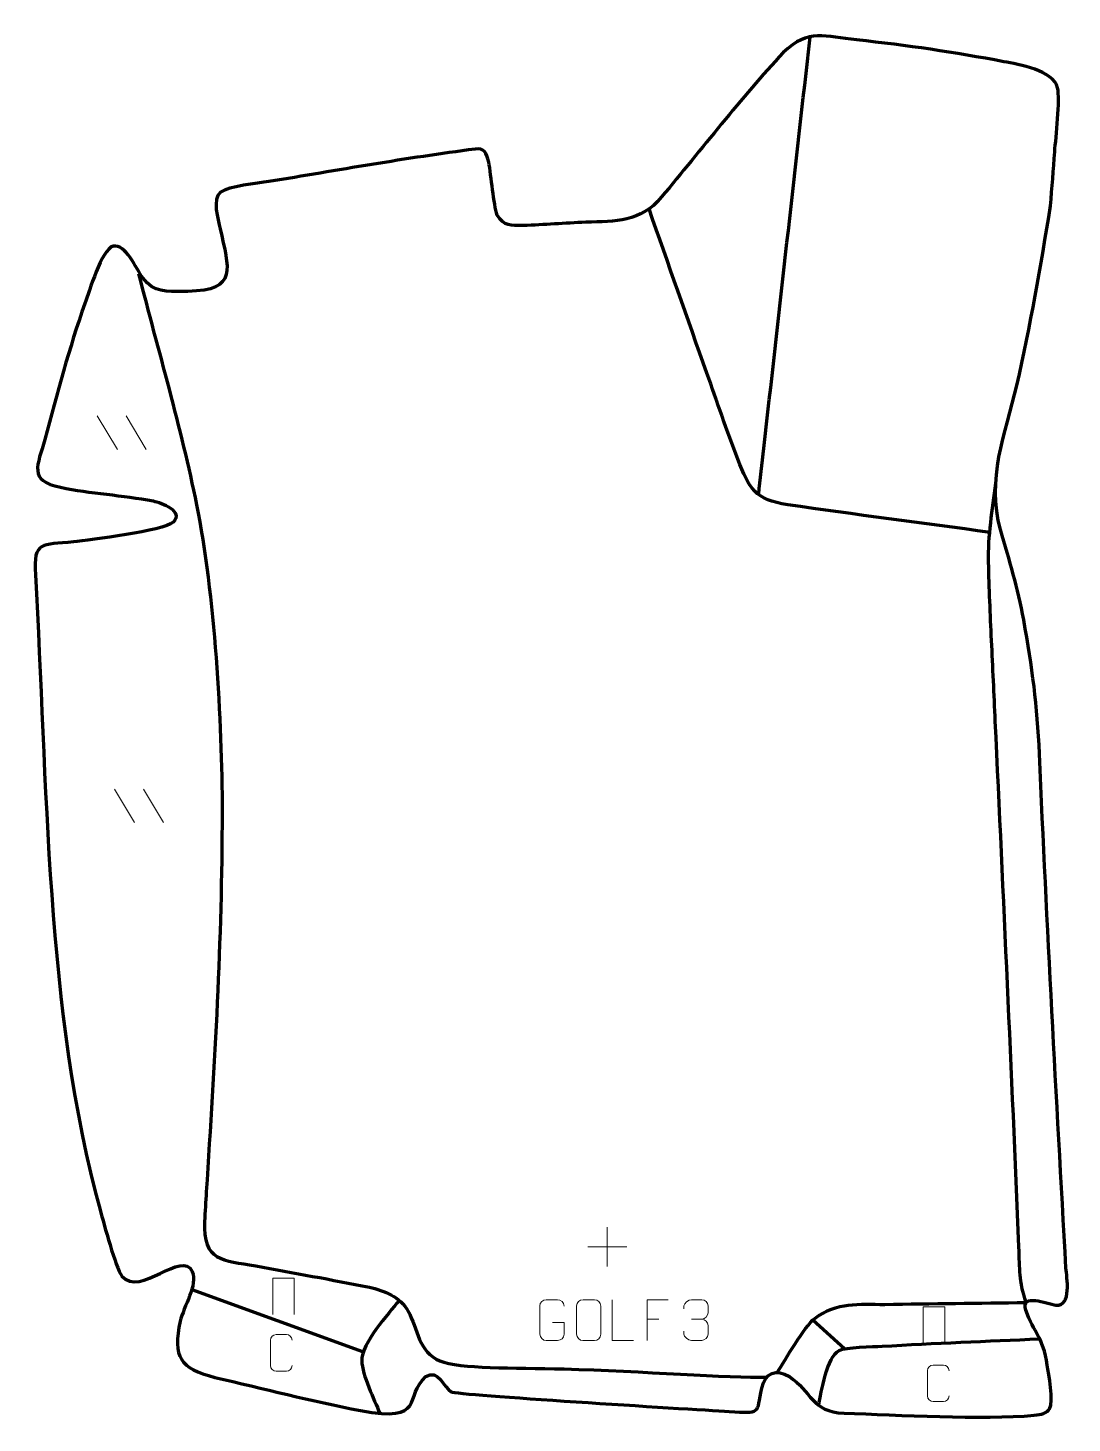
# Model space of a CAD drawing. Header units: millimetres. Extents: x 1048 to 1688, y 11 to 866.
import ezdxf

# ---------------------------------------------------------------- set-up
doc = ezdxf.new("R2010")
doc.units = ezdxf.units.MM
doc.header["$MEASUREMENT"] = 0
doc.layers.add('layer 1', color=7, linetype='Continuous')
doc.layers.add('layer 2', color=7, linetype='Continuous')

msp = doc.modelspace()

# ---------------------------------------------------------------- linework, layer by layer
at = {"layer": 'layer 1', "color": 140, "lineweight": 158}
for points, knots in [([(1495.8099, 580.2369), (1496.8716, 589.6821), (1497.9333, 599.1273), (1498.995, 608.5725), (1498.995, 608.5725), (1507.8798, 687.6138), (1516.7646, 766.6552), (1525.6493, 845.6965), (1525.6493, 845.6965), (1526.2081, 850.6677), (1526.7669, 855.6388), (1527.3257, 860.61)], [0, 0, 0, 0, 0.25, 0.25, 0.25, 0.25, 0.5, 0.5, 0.5, 0.5, 1, 1, 1, 1]), ([(1637.5439, 556.9632), (1596.2662, 562.5118), (1554.8362, 567.9187), (1513.6258, 573.8854), (1513.6258, 573.8854), (1493.6135, 576.7829), (1489.9161, 583.9491), (1482.99, 601.846), (1482.99, 601.846), (1476.2587, 619.2398), (1470.3107, 636.9375), (1464.0849, 654.5167), (1464.0849, 654.5167), (1452.1898, 688.0453), (1440.3976, 721.619), (1428.6675, 755.2061)], [0, 0, 0, 0, 0.2, 0.2, 0.2, 0.2, 0.4, 0.4, 0.4, 0.4, 0.6, 0.6, 0.6, 0.6, 1, 1, 1, 1]), ([(1116.0039, 715.3073), (1127.8752, 668.5371), (1141.9269, 621.1077), (1151.4757, 573.9104), (1151.4757, 573.9104), (1162.4042, 519.8933), (1167.1469, 440.9791), (1167.1287, 385.6534), (1167.1287, 385.6534), (1167.1026, 306.1102), (1162.457, 231.9104), (1157.4319, 152.9551), (1157.4319, 152.9551), (1157.0481, 146.9262), (1156.7117, 140.8965), (1156.4241, 134.8621), (1156.4241, 134.8621), (1155.3534, 110.1574), (1167.218, 111.3264), (1187.7608, 107.5625), (1187.7608, 107.5625), (1210.9783, 103.3085), (1234.1996, 99.2313), (1257.3265, 94.4883), (1257.3265, 94.4883), (1266.4312, 92.6048), (1276.3543, 88.5093), (1280.9879, 80.056), (1280.9879, 80.056), (1286.9439, 69.1904), (1287.6034, 54.5811), (1300.4284, 49.4913), (1300.4284, 49.4913), (1313.2961, 44.3845), (1344.7445, 45.3695), (1376.7365, 44.4878), (1376.7365, 44.4878), (1424.3197, 43.1765), (1477.4724, 38.9476), (1500.8668, 39.5003)], [0, 0, 0, 0, 0.09090909, 0.09090909, 0.09090909, 0.09090909, 0.18181818, 0.18181818, 0.18181818, 0.18181818, 0.27272727, 0.27272727, 0.27272727, 0.27272727, 0.36363636, 0.36363636, 0.36363636, 0.36363636, 0.45454545, 0.45454545, 0.45454545, 0.45454545, 0.54545455, 0.54545455, 0.54545455, 0.54545455, 0.63636364, 0.63636364, 0.63636364, 0.63636364, 0.72727273, 0.72727273, 0.72727273, 0.72727273, 0.81818182, 0.81818182, 0.81818182, 0.81818182, 1, 1, 1, 1]), ([(1659.6511, 85.1675), (1655.0377, 98.9662), (1655.8241, 104.9949), (1655.2399, 119.2197), (1655.2399, 119.2197), (1650.8289, 226.618), (1645.7454, 333.9909), (1640.7644, 441.3641), (1640.7644, 441.3641), (1640, 457.8447), (1639.2289, 474.3248), (1638.4508, 490.8047), (1638.4508, 490.8047), (1637.6961, 506.7676), (1637.0398, 522.7199), (1636.6131, 538.6955), (1636.6131, 538.6955), (1636.1948, 554.692), (1639.1232, 570.9665), (1640.9957, 586.8412)], [0, 0, 0, 0, 0.16666667, 0.16666667, 0.16666667, 0.16666667, 0.33333333, 0.33333333, 0.33333333, 0.33333333, 0.5, 0.5, 0.5, 0.5, 0.66666667, 0.66666667, 0.66666667, 0.66666667, 1, 1, 1, 1]), ([(1275.5863, 86.413), (1268.9819, 78.1197), (1252.3672, 60.019), (1252.6661, 49.523), (1252.6661, 49.523), (1252.9165, 40.7283), (1260.2935, 25.9568), (1263.6863, 17.2542)], [0, 0, 0, 0, 0.33333333, 0.33333333, 0.33333333, 0.33333333, 1, 1, 1, 1]), ([(1507.19, 42.3482), (1512.1144, 50.1129), (1523.7398, 70.5336), (1530.1165, 75.3452), (1530.1165, 75.3452), (1543.9146, 85.7565), (1556.9037, 83.9242), (1573.0095, 84.0516), (1573.0095, 84.0516), (1601.8841, 84.5245), (1630.7736, 84.8547), (1659.6511, 85.1675)], [0, 0, 0, 0, 0.25, 0.25, 0.25, 0.25, 0.5, 0.5, 0.5, 0.5, 1, 1, 1, 1]), ([(1532.5639, 22.2425), (1534.2973, 30.5092), (1537.3731, 51.6483), (1545.0685, 55.8221), (1545.0685, 55.8221), (1548.9005, 57.9005), (1565.973, 58.0769), (1571.3527, 58.386), (1571.3527, 58.386), (1603.5233, 60.2344), (1635.7244, 61.5424), (1667.918, 62.9167)], [0, 0, 0, 0, 0.25, 0.25, 0.25, 0.25, 0.5, 0.5, 0.5, 0.5, 1, 1, 1, 1])]:
    msp.add_open_spline(points, degree=3, knots=knots, dxfattribs=at)
at = {"layer": 'layer 1', "color": 250, "lineweight": 9}
for points in [[(1090.6195, 628.3406), (1090.6195, 628.3406), (1102.9838, 607.7963), (1102.9838, 607.7963)], [(1108.3494, 628.3406), (1108.3494, 628.3406), (1120.7137, 607.7963), (1120.7137, 607.7963)], [(1101.2029, 399.7406), (1101.2029, 399.7406), (1113.5672, 379.1963), (1113.5672, 379.1963)], [(1118.9328, 399.7406), (1118.9328, 399.7406), (1131.2971, 379.1963), (1131.2971, 379.1963)], [(1403.0671, 131.259), (1403.0671, 131.259), (1403.0671, 107.2811), (1403.0671, 107.2811)], [(1391.0782, 119.27), (1391.0782, 119.27), (1415.0561, 119.27), (1415.0561, 119.27)], [(1427.412, 75.0195), (1427.412, 75.0195), (1434.5801, 75.0195), (1434.5801, 75.0195)], [(1454.7571, 74.9697), (1454.7571, 74.9697), (1460.9535, 74.9697), (1460.9535, 74.9697)]]:
    msp.add_open_spline(points, degree=3, dxfattribs=at)
for points, knots in [([(1198.2076, 77.8396), (1198.2076, 77.8396), (1198.2076, 100.1899), (1198.2076, 100.1899), (1198.2076, 100.1899), (1198.2076, 100.1899), (1211.3259, 100.1899), (1211.3259, 100.1899), (1211.3259, 100.1899), (1211.3259, 100.1899), (1211.3259, 77.8396), (1211.3259, 77.8396)], [0, 0, 0, 0, 0.25, 0.25, 0.25, 0.25, 0.5, 0.5, 0.5, 0.5, 1, 1, 1, 1]), ([(1369.431, 72.9243), (1369.431, 72.9243), (1376.5991, 72.9243), (1376.5991, 72.9243), (1376.5991, 72.9243), (1376.5991, 72.9243), (1376.5991, 65.7562), (1376.5991, 65.7562), (1376.5991, 65.7562), (1376.4594, 63.4328), (1374.7822, 61.9532), (1372.6344, 61.9424), (1372.6344, 61.9424), (1370.3026, 61.9428), (1367.9706, 61.9428), (1365.6391, 61.9424), (1365.6391, 61.9424), (1363.7142, 61.837), (1361.742, 63.7215), (1361.7532, 65.7388), (1361.7532, 65.7388), (1361.7536, 71.5089), (1361.7536, 77.2786), (1361.7532, 83.0479), (1361.7532, 83.0479), (1361.7574, 85.186), (1363.5042, 86.9052), (1365.6565, 86.8918), (1365.6565, 86.8918), (1367.9822, 86.8918), (1370.3083, 86.8918), (1372.6344, 86.8918), (1372.6344, 86.8918), (1374.5811, 86.9272), (1376.5725, 85.4357), (1376.5991, 82.998)], [0, 0, 0, 0, 0.1, 0.1, 0.1, 0.1, 0.2, 0.2, 0.2, 0.2, 0.3, 0.3, 0.3, 0.3, 0.4, 0.4, 0.4, 0.4, 0.5, 0.5, 0.5, 0.5, 0.6, 0.6, 0.6, 0.6, 0.7, 0.7, 0.7, 0.7, 0.8, 0.8, 0.8, 0.8, 1, 1, 1, 1]), ([(1388.201, 86.8912), (1390.5267, 86.8912), (1392.8528, 86.8912), (1395.1789, 86.8912), (1395.1789, 86.8912), (1397.1255, 86.9268), (1399.1169, 85.4352), (1399.1436, 82.9976), (1399.1436, 82.9976), (1399.1432, 77.2507), (1399.1432, 71.5034), (1399.1436, 65.7557), (1399.1436, 65.7557), (1399.0038, 63.4323), (1397.3266, 61.9527), (1395.1789, 61.9419), (1395.1789, 61.9419), (1392.847, 61.9423), (1390.5151, 61.9423), (1388.1836, 61.9419), (1388.1836, 61.9419), (1386.2586, 61.8365), (1384.2865, 63.721), (1384.2977, 65.7383), (1384.2977, 65.7383), (1384.298, 71.5084), (1384.298, 77.2781), (1384.2977, 83.0474), (1384.2977, 83.0474), (1384.3019, 85.1855), (1386.0486, 86.9047), (1388.201, 86.8912)], [0, 0, 0, 0, 0.11111111, 0.11111111, 0.11111111, 0.11111111, 0.22222222, 0.22222222, 0.22222222, 0.22222222, 0.33333333, 0.33333333, 0.33333333, 0.33333333, 0.44444444, 0.44444444, 0.44444444, 0.44444444, 0.55555556, 0.55555556, 0.55555556, 0.55555556, 0.66666667, 0.66666667, 0.66666667, 0.66666667, 0.77777778, 0.77777778, 0.77777778, 0.77777778, 1, 1, 1, 1]), ([(1419.0492, 61.9381), (1419.0492, 61.9381), (1406.1001, 61.9381), (1406.1001, 61.9381), (1406.1001, 61.9381), (1406.1001, 61.9381), (1406.1001, 86.8917), (1406.1001, 86.8917)], [0, 0, 0, 0, 0.33333333, 0.33333333, 0.33333333, 0.33333333, 1, 1, 1, 1]), ([(1440.286, 86.8992), (1440.286, 86.8992), (1427.412, 86.8992), (1427.412, 86.8992), (1427.412, 86.8992), (1427.412, 86.8992), (1427.412, 61.9456), (1427.412, 61.9456)], [0, 0, 0, 0, 0.33333333, 0.33333333, 0.33333333, 0.33333333, 1, 1, 1, 1]), ([(1450.0474, 81.2149), (1450.0474, 81.2149), (1450.0474, 83.0721), (1450.0474, 83.0721), (1450.0474, 83.0721), (1450.0331, 84.814), (1452.6976, 86.9321), (1454.7567, 86.9094), (1454.7567, 86.9094), (1456.8208, 86.9094), (1458.8848, 86.9094), (1460.9485, 86.9094), (1460.9485, 86.9094), (1463.143, 86.9182), (1464.7413, 85.0714), (1464.7857, 83.1593), (1464.7857, 83.1593), (1464.7853, 81.7242), (1464.7853, 80.2891), (1464.7857, 78.8536), (1464.7857, 78.8536), (1464.7371, 77.2001), (1463.1345, 74.9701), (1460.9362, 74.9801), (1460.9362, 74.9801), (1463.1399, 74.9689), (1464.7479, 73.1657), (1464.8019, 71.1062), (1464.8019, 71.1062), (1464.8015, 69.3215), (1464.8015, 67.5368), (1464.8019, 65.7517), (1464.8019, 65.7517), (1464.812, 63.6903), (1462.7571, 61.9272), (1460.9362, 61.9353), (1460.9362, 61.9353), (1458.8709, 61.9356), (1456.8057, 61.9356), (1454.7401, 61.9353), (1454.7401, 61.9353), (1452.5715, 61.9468), (1450.0405, 64.347), (1450.0219, 65.8088), (1450.0219, 65.8088), (1450.0219, 65.8088), (1450.0219, 67.7174), (1450.0219, 67.7174)], [0, 0, 0, 0, 0.07692308, 0.07692308, 0.07692308, 0.07692308, 0.15384615, 0.15384615, 0.15384615, 0.15384615, 0.23076923, 0.23076923, 0.23076923, 0.23076923, 0.30769231, 0.30769231, 0.30769231, 0.30769231, 0.38461538, 0.38461538, 0.38461538, 0.38461538, 0.46153846, 0.46153846, 0.46153846, 0.46153846, 0.53846154, 0.53846154, 0.53846154, 0.53846154, 0.61538462, 0.61538462, 0.61538462, 0.61538462, 0.69230769, 0.69230769, 0.69230769, 0.69230769, 0.76923077, 0.76923077, 0.76923077, 0.76923077, 0.84615385, 0.84615385, 0.84615385, 0.84615385, 1, 1, 1, 1]), ([(1596.624, 60.2055), (1596.624, 60.2055), (1596.624, 82.5558), (1596.624, 82.5558), (1596.624, 82.5558), (1596.624, 82.5558), (1609.7423, 82.5558), (1609.7423, 82.5558), (1609.7423, 82.5558), (1609.7423, 82.5558), (1609.7423, 60.2055), (1609.7423, 60.2055)], [0, 0, 0, 0, 0.25, 0.25, 0.25, 0.25, 0.5, 0.5, 0.5, 0.5, 1, 1, 1, 1]), ([(1210.0589, 46.579), (1209.9337, 44.498), (1208.4315, 43.1728), (1206.5078, 43.1631), (1206.5078, 43.1631), (1204.4192, 43.1634), (1202.3306, 43.1634), (1200.2423, 43.1631), (1200.2423, 43.1631), (1198.5181, 43.0687), (1196.7517, 44.7566), (1196.7617, 46.5634), (1196.7617, 46.5634), (1196.7621, 51.7316), (1196.7621, 56.8993), (1196.7617, 62.0667), (1196.7617, 62.0667), (1196.7655, 63.9818), (1198.33, 65.5217), (1200.2579, 65.5096), (1200.2579, 65.5096), (1202.3409, 65.5096), (1204.4244, 65.5096), (1206.5078, 65.5096), (1206.5078, 65.5096), (1208.2513, 65.5414), (1210.035, 64.2055), (1210.0589, 62.0221)], [0, 0, 0, 0, 0.125, 0.125, 0.125, 0.125, 0.25, 0.25, 0.25, 0.25, 0.375, 0.375, 0.375, 0.375, 0.5, 0.5, 0.5, 0.5, 0.625, 0.625, 0.625, 0.625, 0.75, 0.75, 0.75, 0.75, 1, 1, 1, 1]), ([(1612.4753, 27.9449), (1612.3501, 25.8639), (1610.8479, 24.5387), (1608.9242, 24.529), (1608.9242, 24.529), (1606.8356, 24.5293), (1604.747, 24.5293), (1602.6587, 24.529), (1602.6587, 24.529), (1600.9345, 24.4346), (1599.1681, 26.1225), (1599.1781, 27.9293), (1599.1781, 27.9293), (1599.1785, 33.0975), (1599.1785, 38.2652), (1599.1781, 43.4326), (1599.1781, 43.4326), (1599.1819, 45.3477), (1600.7464, 46.8876), (1602.6743, 46.8755), (1602.6743, 46.8755), (1604.7573, 46.8755), (1606.8408, 46.8755), (1608.9242, 46.8755), (1608.9242, 46.8755), (1610.6677, 46.9073), (1612.4514, 45.5714), (1612.4753, 43.388)], [0, 0, 0, 0, 0.125, 0.125, 0.125, 0.125, 0.25, 0.25, 0.25, 0.25, 0.375, 0.375, 0.375, 0.375, 0.5, 0.5, 0.5, 0.5, 0.625, 0.625, 0.625, 0.625, 0.75, 0.75, 0.75, 0.75, 1, 1, 1, 1])]:
    msp.add_open_spline(points, degree=3, knots=knots, dxfattribs=at)
at = {"layer": 'layer 1', "color": 140, "lineweight": 158}
for points in [[(1148.5345, 93.0543), (1148.5345, 93.0543), (1253.2271, 55.0796), (1253.2271, 55.0796)], [(1548.4519, 56.8874), (1548.4519, 56.8874), (1529.0051, 74.4409), (1529.0051, 74.4409)]]:
    msp.add_open_spline(points, degree=3, dxfattribs=at)
at = {"layer": 'layer 2', "color": 242, "lineweight": 158}
msp.add_open_spline([(1674.6465, 757.0127), (1668.4828, 719.4941), (1662.3581, 684.0696), (1653.9623, 646.908), (1653.9623, 646.908), (1646.7603, 617.3823), (1635.3075, 589.1793), (1643.9381, 558.642), (1643.9381, 558.642), (1649.472, 539.3224), (1654.4963, 523.3127), (1658.1315, 503.3099), (1658.1315, 503.3099), (1663.368, 474.388), (1666.5511, 450.8644), (1667.7717, 421.3958), (1667.7717, 421.3958), (1672.326, 316.3543), (1678.1835, 211.2442), (1684.0359, 106.2623), (1684.0359, 106.2623), (1684.4693, 100.5021), (1687.7869, 82.7839), (1677.8716, 83.5703), (1677.8716, 83.5703), (1672.3114, 84.427), (1655.9952, 91.3462), (1659.5243, 80.4062), (1659.5243, 80.4062), (1664.446, 66.2776), (1669.8691, 64.6139), (1672.5669, 46.8018), (1672.5669, 46.8018), (1673.3527, 41.6141), (1676.6668, 24.2466), (1674.0463, 20.1112), (1674.0463, 20.1112), (1672.4124, 17.5327), (1668.7479, 16.4762), (1664.6234, 16.1046), (1664.6234, 16.1046), (1632.3804, 13.2002), (1581.4514, 16.3098), (1548.0804, 17.3854), (1548.0804, 17.3854), (1528.3516, 18.0213), (1527.8736, 30.9771), (1514.6199, 39.7857), (1514.6199, 39.7857), (1506.7636, 45.0071), (1499.6784, 42.0463), (1497.6906, 32.7523), (1497.6906, 32.7523), (1494.5553, 16.8039), (1497.3258, 17.2347), (1477.7613, 18.4315), (1477.7613, 18.4315), (1451.0745, 20.0639), (1311.116, 28.5013), (1307.4767, 30.4835), (1307.4767, 30.4835), (1302.9454, 32.9515), (1299.5468, 44.8386), (1292.0035, 39.8142), (1292.0035, 39.8142), (1278.2819, 27.7051), (1292.6559, 11.3106), (1251.8287, 18.9717), (1251.8287, 18.9717), (1222.0414, 24.8214), (1192.1952, 32.4084), (1162.5979, 39.3279), (1162.5979, 39.3279), (1141.1031, 45.0502), (1136.8127, 51.5844), (1141.4421, 73.7628), (1141.4421, 73.7628), (1143.5831, 82.6062), (1152.3229, 96.0433), (1148.8773, 104.1026), (1148.8773, 104.1026), (1142.8877, 118.1126), (1116.9822, 88.0203), (1105.6703, 101.4107), (1105.6703, 101.4107), (1101.8098, 106.8419), (1094.8137, 133.2436), (1092.4137, 141.8752), (1092.4137, 141.8752), (1058.9254, 262.3165), (1060.0579, 406.5274), (1052.7466, 531.0154), (1052.7466, 531.0154), (1051.5138, 552.0054), (1056.4891, 549.1146), (1076.0379, 551.0967), (1076.0379, 551.0967), (1086.2393, 552.322), (1131.5698, 557.8277), (1137.0587, 563.1679), (1137.0587, 563.1679), (1144.0888, 570.0073), (1129.9799, 575.1717), (1124.9419, 576.2337), (1124.9419, 576.2337), (1106.1927, 579.8132), (1086.3093, 580.8007), (1068.1098, 584.5805), (1068.1098, 584.5805), (1048.1836, 588.7189), (1054.1492, 598.0222), (1058.4639, 613.8828), (1058.4639, 613.8828), (1066.2129, 642.3855), (1073.2364, 669.3213), (1083.1181, 697.2776), (1083.1181, 697.2776), (1085.5586, 704.1823), (1093.3682, 730.4516), (1100.3415, 732.2088), (1100.3415, 732.2088), (1108.0505, 734.1514), (1114.5113, 718.2946), (1118.5743, 712.8671), (1118.5743, 712.8671), (1125.6296, 703.4427), (1132.8078, 704.7238), (1143.7613, 704.6108), (1143.7613, 704.6108), (1143.7613, 704.6108), (1146.0947, 704.5816), (1146.0947, 704.5816), (1146.0947, 704.5816), (1177.3496, 705.1938), (1171.0455, 718.6159), (1165.9934, 743.0026), (1165.9934, 743.0026), (1164.7882, 748.8202), (1160.6899, 761.0932), (1166.2137, 765.4032), (1166.2137, 765.4032), (1170.8686, 769.0353), (1188.8908, 770.7546), (1195.7482, 771.8666), (1195.7482, 771.8666), (1237.7278, 778.7087), (1279.9551, 786.3466), (1322.1163, 791.7654), (1322.1163, 791.7654), (1327.8656, 792.5043), (1329.1373, 789.5132), (1330.4201, 783.8377), (1330.4201, 783.8377), (1332.1462, 775.3666), (1333.2881, 757.8143), (1335.7009, 751.3604), (1335.7009, 751.3604), (1339.8746, 744.5301), (1343.8769, 744.7059), (1351.6528, 744.9575), (1351.6528, 744.9575), (1364.3618, 745.4206), (1377.0728, 746.4162), (1389.893, 746.9079), (1389.893, 746.9079), (1408.5363, 747.6229), (1423.127, 746.8002), (1436.3182, 762.4282), (1436.3182, 762.4282), (1460.758, 791.5505), (1485.052, 823.1975), (1510.8391, 850.8801), (1510.8391, 850.8801), (1526.6642, 866.0126), (1536.2198, 860.629), (1555.9672, 858.6093), (1555.9672, 858.6093), (1586.6226, 855.4381), (1615.6902, 850.9965), (1645.9657, 845.3189), (1645.9657, 845.3189), (1655.0341, 843.6183), (1676.3595, 840.0161), (1678.8997, 829.3225), (1678.8997, 829.3225), (1680.6422, 821.9871), (1677.8591, 799.217), (1677.1561, 790.1874), (1677.1561, 790.1874), (1676.2952, 779.1296), (1675.4844, 768.072), (1674.6465, 757.0127)], degree=3, knots=[0, 0, 0, 0, 0.02040816, 0.02040816, 0.02040816, 0.02040816, 0.04081633, 0.04081633, 0.04081633, 0.04081633, 0.06122449, 0.06122449, 0.06122449, 0.06122449, 0.08163265, 0.08163265, 0.08163265, 0.08163265, 0.10204082, 0.10204082, 0.10204082, 0.10204082, 0.12244898, 0.12244898, 0.12244898, 0.12244898, 0.14285714, 0.14285714, 0.14285714, 0.14285714, 0.16326531, 0.16326531, 0.16326531, 0.16326531, 0.18367347, 0.18367347, 0.18367347, 0.18367347, 0.20408163, 0.20408163, 0.20408163, 0.20408163, 0.2244898, 0.2244898, 0.2244898, 0.2244898, 0.24489796, 0.24489796, 0.24489796, 0.24489796, 0.26530612, 0.26530612, 0.26530612, 0.26530612, 0.28571429, 0.28571429, 0.28571429, 0.28571429, 0.30612245, 0.30612245, 0.30612245, 0.30612245, 0.32653061, 0.32653061, 0.32653061, 0.32653061, 0.34693878, 0.34693878, 0.34693878, 0.34693878, 0.36734694, 0.36734694, 0.36734694, 0.36734694, 0.3877551, 0.3877551, 0.3877551, 0.3877551, 0.40816327, 0.40816327, 0.40816327, 0.40816327, 0.42857143, 0.42857143, 0.42857143, 0.42857143, 0.44897959, 0.44897959, 0.44897959, 0.44897959, 0.46938776, 0.46938776, 0.46938776, 0.46938776, 0.48979592, 0.48979592, 0.48979592, 0.48979592, 0.51020408, 0.51020408, 0.51020408, 0.51020408, 0.53061224, 0.53061224, 0.53061224, 0.53061224, 0.55102041, 0.55102041, 0.55102041, 0.55102041, 0.57142857, 0.57142857, 0.57142857, 0.57142857, 0.59183673, 0.59183673, 0.59183673, 0.59183673, 0.6122449, 0.6122449, 0.6122449, 0.6122449, 0.63265306, 0.63265306, 0.63265306, 0.63265306, 0.65306122, 0.65306122, 0.65306122, 0.65306122, 0.67346939, 0.67346939, 0.67346939, 0.67346939, 0.69387755, 0.69387755, 0.69387755, 0.69387755, 0.71428571, 0.71428571, 0.71428571, 0.71428571, 0.73469388, 0.73469388, 0.73469388, 0.73469388, 0.75510204, 0.75510204, 0.75510204, 0.75510204, 0.7755102, 0.7755102, 0.7755102, 0.7755102, 0.79591837, 0.79591837, 0.79591837, 0.79591837, 0.81632653, 0.81632653, 0.81632653, 0.81632653, 0.83673469, 0.83673469, 0.83673469, 0.83673469, 0.85714286, 0.85714286, 0.85714286, 0.85714286, 0.87755102, 0.87755102, 0.87755102, 0.87755102, 0.89795918, 0.89795918, 0.89795918, 0.89795918, 0.91836735, 0.91836735, 0.91836735, 0.91836735, 0.93877551, 0.93877551, 0.93877551, 0.93877551, 0.95918367, 0.95918367, 0.95918367, 0.95918367, 1, 1, 1, 1], dxfattribs=at)

doc.saveas('drawing.dxf')
